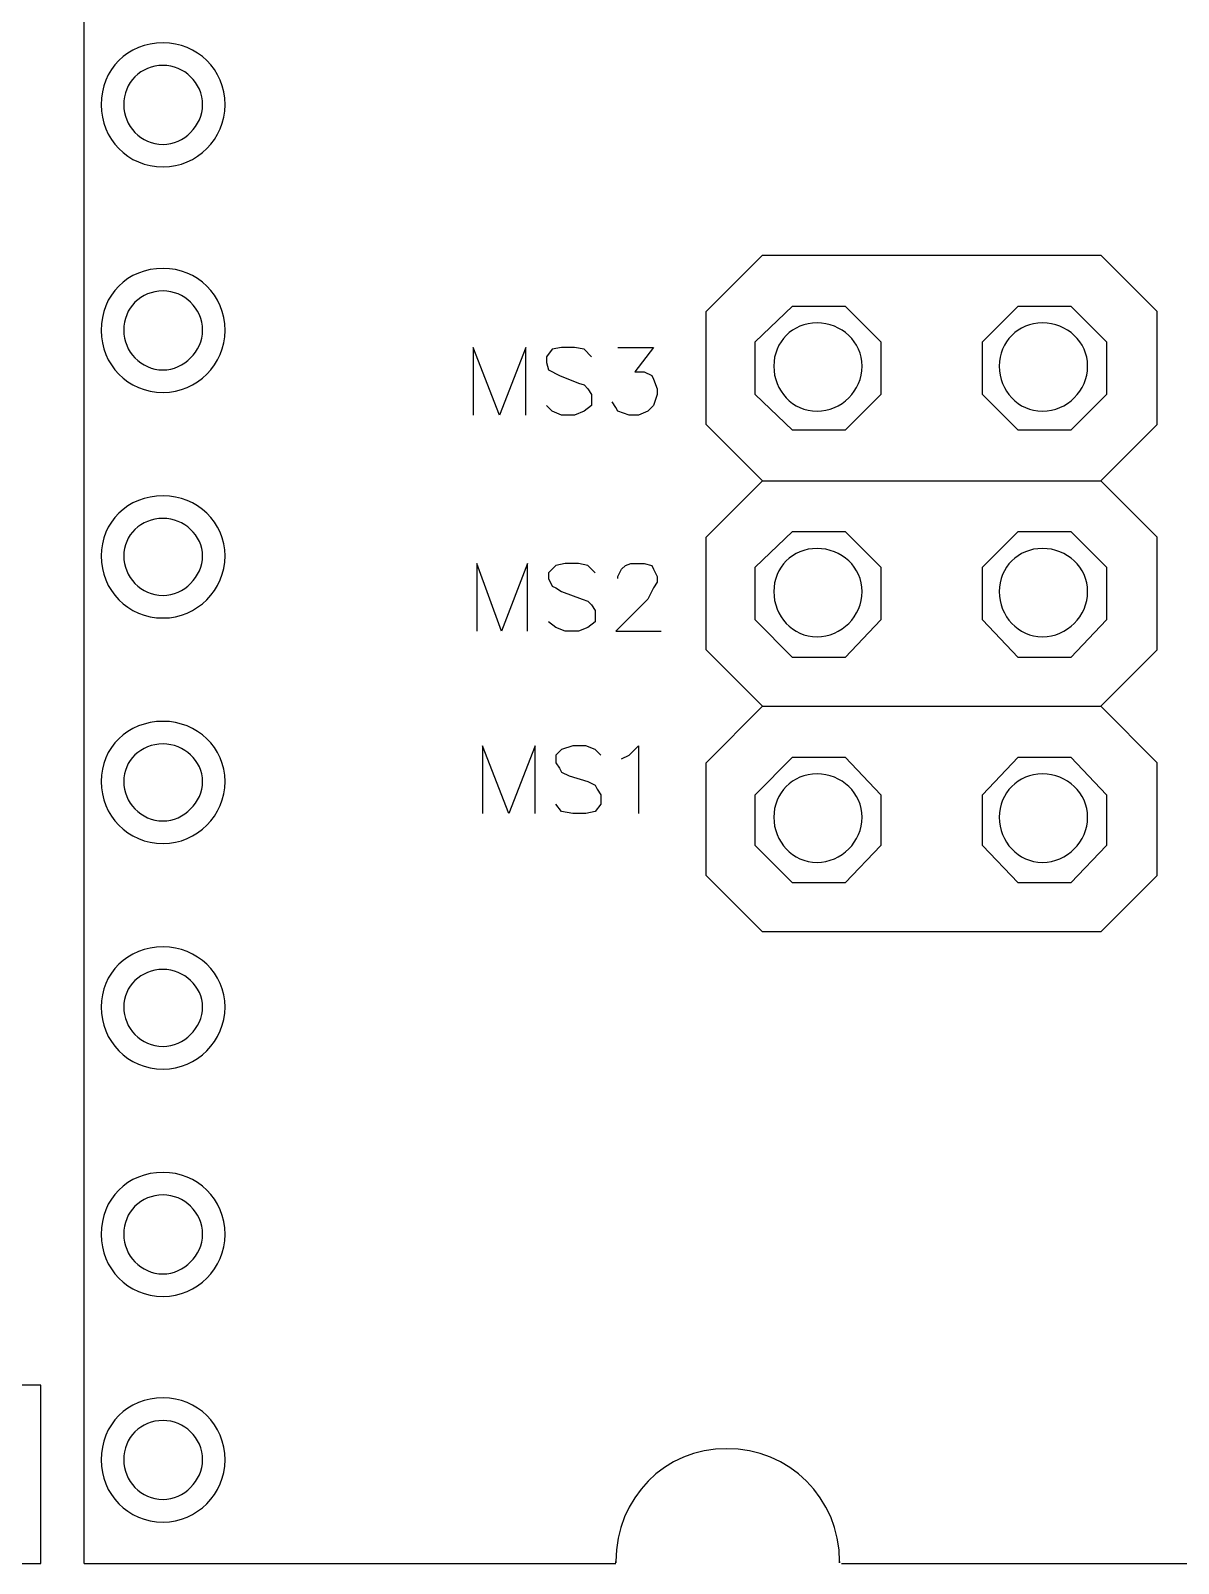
# Model space of a CAD drawing. Header units: inches. Extents: x 216.19 to 218.37, y 297.11 to 298.53.
# Drawn here: x 217.8986 to 218.1528, y 297.9389 to 298.2782 of the extents above; entities that cross this region are included whole.
import ezdxf

# ---------------------------------------------------------------- set-up
doc = ezdxf.new("R2010")
doc.units = ezdxf.units.IN
doc.layers.get('0').update_dxf_attribs({"linetype": 'CONTINUOUS'})
doc.layers.add('x3v1_1_wiring_diagram', color=7, linetype='CONTINUOUS')

# ---------------------------------------------------------------- blocks, each defined once
blk = doc.blocks.new('Azteeg')
at = {"layer": 'x3v1_1_wiring_diagram', "color": 7}
for points in [[(1.71745, 0.83044), (1.71745, 1.22568)], [(1.74866, 1.15329), (1.74866, 1.15329), (1.74866, 1.15329)], [(1.74866, 1.15329), (1.74866, 1.15329), (1.74866, 1.15329)], [(1.86765, 1.07008), (1.85517, 1.08256), (1.85517, 1.10753), (1.86765, 1.12001), (1.94254, 1.12001)], [(1.95502, 1.10753), (1.94254, 1.12001)], [(1.88595, 1.10877), (1.89386, 1.10087), (1.89386, 1.08922), (1.88595, 1.08131), (1.8743, 1.08131), (1.86598, 1.08922), (1.86598, 1.10087), (1.8743, 1.10877), (1.88595, 1.10877), (1.88595, 1.10877)], [(1.88595, 1.10877), (1.89386, 1.10087), (1.89386, 1.08922), (1.88595, 1.08131), (1.8743, 1.08131), (1.86598, 1.08922), (1.86598, 1.10087), (1.8743, 1.10877), (1.88595, 1.10877), (1.88595, 1.10877)], [(1.93588, 1.10877), (1.94378, 1.10087), (1.94378, 1.08922), (1.93588, 1.08131), (1.92423, 1.08131), (1.91632, 1.08922), (1.91632, 1.10087), (1.92423, 1.10877), (1.93588, 1.10877), (1.93588, 1.10877)], [(1.93588, 1.10877), (1.94378, 1.10087), (1.94378, 1.08922), (1.93588, 1.08131), (1.92423, 1.08131), (1.91632, 1.08922), (1.91632, 1.10087), (1.92423, 1.10877), (1.93588, 1.10877), (1.93588, 1.10877)], [(1.95502, 1.08256), (1.95502, 1.10753)], [(1.74866, 1.10336), (1.74866, 1.10336), (1.74866, 1.10336)], [(1.74866, 1.10336), (1.74866, 1.10336), (1.74866, 1.10336)], [(1.81522, 1.08464), (1.81522, 1.09962), (1.8094, 1.08464), (1.80358, 1.09962), (1.80358, 1.08464)], [(1.82979, 1.09754), (1.82812, 1.09921), (1.82604, 1.09962), (1.82313, 1.09962), (1.82105, 1.09921), (1.8198, 1.09754), (1.8198, 1.09629), (1.82022, 1.09463), (1.82271, 1.09338), (1.82687, 1.09172), (1.82812, 1.0913), (1.82895, 1.09047), (1.82979, 1.08922), (1.82979, 1.08672), (1.82812, 1.08548), (1.82604, 1.08464), (1.82313, 1.08464), (1.82105, 1.08548), (1.8198, 1.08672)], [(1.83561, 1.09962), (1.84352, 1.09962), (1.83936, 1.09421), (1.84144, 1.09421), (1.8431, 1.09338), (1.84352, 1.09255), (1.84435, 1.09047), (1.84435, 1.08922), (1.84352, 1.08672), (1.84227, 1.08548), (1.84019, 1.08464), (1.83811, 1.08464), (1.83561, 1.08548), (1.8352, 1.08631), (1.83436, 1.08756)], [(1.94254, 1.07008), (1.95502, 1.08256)], [(1.94254, 0.97023), (1.86765, 0.97023), (1.85517, 0.98271), (1.85517, 1.00767), (1.86765, 1.02016), (1.85517, 1.03264), (1.85517, 1.0576), (1.86765, 1.07008)], [(1.86765, 1.07008), (1.94254, 1.07008)], [(1.95502, 1.0576), (1.94254, 1.07008)], [(1.88595, 1.05885), (1.89386, 1.05094), (1.89386, 1.03929), (1.88595, 1.03097), (1.8743, 1.03097), (1.86598, 1.03929), (1.86598, 1.05094), (1.8743, 1.05885), (1.88595, 1.05885), (1.88595, 1.05885)], [(1.88595, 1.05885), (1.89386, 1.05094), (1.89386, 1.03929), (1.88595, 1.03097), (1.8743, 1.03097), (1.86598, 1.03929), (1.86598, 1.05094), (1.8743, 1.05885), (1.88595, 1.05885), (1.88595, 1.05885)], [(1.93588, 1.05885), (1.94378, 1.05094), (1.94378, 1.03929), (1.93588, 1.03097), (1.92423, 1.03097), (1.91632, 1.03929), (1.91632, 1.05094), (1.92423, 1.05885), (1.93588, 1.05885), (1.93588, 1.05885)], [(1.93588, 1.05885), (1.94378, 1.05094), (1.94378, 1.03929), (1.93588, 1.03097), (1.92423, 1.03097), (1.91632, 1.03929), (1.91632, 1.05094), (1.92423, 1.05885), (1.93588, 1.05885), (1.93588, 1.05885)], [(1.95502, 1.03264), (1.95502, 1.0576)], [(1.74866, 1.05344), (1.74866, 1.05344), (1.74866, 1.05344)], [(1.74866, 1.05344), (1.74866, 1.05344), (1.74866, 1.05344)], [(1.81564, 1.0368), (1.81564, 1.05178), (1.80982, 1.0368), (1.80441, 1.05178), (1.80441, 1.0368)], [(1.83062, 1.04969), (1.82895, 1.05136), (1.82687, 1.05178), (1.82396, 1.05178), (1.82188, 1.05136), (1.82022, 1.04969), (1.82022, 1.04845), (1.82105, 1.04678), (1.82188, 1.04637), (1.82313, 1.04554), (1.82771, 1.04387), (1.82895, 1.04345), (1.82979, 1.04262), (1.83062, 1.04137), (1.83062, 1.03888), (1.82895, 1.03763), (1.82687, 1.0368), (1.82396, 1.0368), (1.82188, 1.03763), (1.82022, 1.03888)], [(1.83561, 1.04845), (1.83561, 1.04886), (1.83644, 1.05053), (1.83728, 1.05136), (1.83852, 1.05178), (1.84144, 1.05178), (1.8431, 1.05136), (1.84352, 1.05053), (1.84435, 1.04886), (1.84435, 1.04761), (1.84352, 1.04637), (1.84227, 1.04387), (1.8352, 1.0368), (1.84518, 1.0368)], [(1.95502, 1.00767), (1.94254, 1.02016), (1.95502, 1.03264)], [(1.86765, 1.02016), (1.94254, 1.02016)], [(1.81731, 0.99644), (1.81731, 1.01142), (1.81148, 0.99644), (1.80566, 1.01142), (1.80566, 0.99644)], [(1.83187, 1.00934), (1.83062, 1.01059), (1.82854, 1.01142), (1.82563, 1.01142), (1.82313, 1.01059), (1.82188, 1.00934), (1.82188, 1.00767), (1.82271, 1.00643), (1.82313, 1.00559), (1.8248, 1.00476), (1.82895, 1.00351), (1.83062, 1.00268), (1.83104, 1.00185), (1.83187, 1.0006), (1.83187, 0.99852), (1.83062, 0.99686), (1.82854, 0.99644), (1.82563, 0.99644), (1.82313, 0.99686), (1.82188, 0.99852)], [(1.83644, 1.00851), (1.83811, 1.00934), (1.84019, 1.01142), (1.84019, 0.99644)], [(1.88595, 1.00892), (1.89386, 1.0006), (1.89386, 0.98937), (1.88595, 0.98105), (1.8743, 0.98105), (1.86598, 0.98937), (1.86598, 1.0006), (1.8743, 1.00892), (1.88595, 1.00892), (1.88595, 1.00892)], [(1.88595, 1.00892), (1.89386, 1.0006), (1.89386, 0.98937), (1.88595, 0.98105), (1.8743, 0.98105), (1.86598, 0.98937), (1.86598, 1.0006), (1.8743, 1.00892), (1.88595, 1.00892), (1.88595, 1.00892)], [(1.93588, 1.00892), (1.94378, 1.0006), (1.94378, 0.98937), (1.93588, 0.98105), (1.92423, 0.98105), (1.91632, 0.98937), (1.91632, 1.0006), (1.92423, 1.00892), (1.93588, 1.00892), (1.93588, 1.00892)], [(1.93588, 1.00892), (1.94378, 1.0006), (1.94378, 0.98937), (1.93588, 0.98105), (1.92423, 0.98105), (1.91632, 0.98937), (1.91632, 1.0006), (1.92423, 1.00892), (1.93588, 1.00892), (1.93588, 1.00892)], [(1.95502, 0.98271), (1.95502, 1.00767)], [(1.74866, 1.00351), (1.74866, 1.00351), (1.74866, 1.00351)], [(1.74866, 1.00351), (1.74866, 1.00351), (1.74866, 1.00351)], [(1.94254, 0.97023), (1.95502, 0.98271)], [(1.74866, 0.95359), (1.74866, 0.95359), (1.74866, 0.95359)], [(1.74866, 0.95359), (1.74866, 0.95359), (1.74866, 0.95359)], [(1.74866, 0.90325), (1.74866, 0.90325), (1.74866, 0.90325)], [(1.74866, 0.90325), (1.74866, 0.90325), (1.74866, 0.90325)], [(1.69597, 0.83044), (1.70785, 0.83044), (1.70785, 0.8699), (1.69597, 0.8699), (1.69597, 0.83044), (1.69597, 0.83044)], [(1.74866, 0.85332), (1.74866, 0.85332), (1.74866, 0.85332)], [(1.74866, 0.85332), (1.74866, 0.85332), (1.74866, 0.85332)], [(1.71745, 0.83044), (1.8352, 0.83044)], [(1.88512, 0.83044), (2.00245, 0.83044)]]:
    blk.add_lwpolyline(points, dxfattribs=at)
at = {"layer": 'x3v1_1_wiring_diagram', "color": 1}
for points in [[(1.74367, 1.15329), (1.74367, 1.15329)], [(1.74367, 1.15329), (1.74367, 1.15329)], [(1.74367, 1.10336), (1.74367, 1.10336)], [(1.74367, 1.10336), (1.74367, 1.10336)], [(1.8897, 1.09546), (1.8897, 1.09546)], [(1.8897, 1.09546), (1.8897, 1.09546)], [(1.93963, 1.09546), (1.93963, 1.09546)], [(1.93963, 1.09546), (1.93963, 1.09546)], [(1.74367, 1.05344), (1.74367, 1.05344)], [(1.74367, 1.05344), (1.74367, 1.05344)], [(1.8897, 1.04554), (1.8897, 1.04554)], [(1.8897, 1.04554), (1.8897, 1.04554)], [(1.93963, 1.04554), (1.93963, 1.04554)], [(1.93963, 1.04554), (1.93963, 1.04554)], [(1.74367, 1.00351), (1.74367, 1.00351)], [(1.74367, 1.00351), (1.74367, 1.00351)], [(1.8897, 0.99561), (1.8897, 0.99561)], [(1.8897, 0.99561), (1.8897, 0.99561)], [(1.93963, 0.99561), (1.93963, 0.99561)], [(1.93963, 0.99561), (1.93963, 0.99561)], [(1.74367, 0.95359), (1.74367, 0.95359)], [(1.74367, 0.95359), (1.74367, 0.95359)], [(1.74367, 0.90325), (1.74367, 0.90325)], [(1.74367, 0.90325), (1.74367, 0.90325)], [(1.74367, 0.85332), (1.74367, 0.85332)], [(1.74367, 0.85332), (1.74367, 0.85332)]]:
    blk.add_lwpolyline(points, dxfattribs=at)
at = {"layer": 'x3v1_1_wiring_diagram', "color": 7}
for points in [[(1.73493, 1.16702), (1.72702, 1.16702), (1.7212, 1.1612), (1.7212, 1.15329)], [(1.73493, 1.16702), (1.72702, 1.16702), (1.7212, 1.1612), (1.7212, 1.15329)], [(1.73493, 1.16702), (1.72702, 1.16702), (1.7212, 1.1612), (1.7212, 1.15329)], [(1.73493, 1.16702), (1.72702, 1.16702), (1.7212, 1.1612), (1.7212, 1.15329)], [(1.74866, 1.15329), (1.74866, 1.1612), (1.74242, 1.16702), (1.73493, 1.16702)], [(1.74866, 1.15329), (1.74866, 1.1612), (1.74242, 1.16702), (1.73493, 1.16702)], [(1.74866, 1.15329), (1.74866, 1.1612), (1.74242, 1.16702), (1.73493, 1.16702)], [(1.74866, 1.15329), (1.74866, 1.1612), (1.74242, 1.16702), (1.73493, 1.16702)], [(1.7212, 1.15329), (1.7212, 1.1458), (1.72702, 1.13956), (1.73493, 1.13956)], [(1.7212, 1.15329), (1.7212, 1.1458), (1.72702, 1.13956), (1.73493, 1.13956)], [(1.7212, 1.15329), (1.7212, 1.1458), (1.72702, 1.13956), (1.73493, 1.13956)], [(1.7212, 1.15329), (1.7212, 1.1458), (1.72702, 1.13956), (1.73493, 1.13956)], [(1.73493, 1.13956), (1.74242, 1.13956), (1.74866, 1.1458), (1.74866, 1.15329)], [(1.73493, 1.13956), (1.74242, 1.13956), (1.74866, 1.1458), (1.74866, 1.15329)], [(1.73493, 1.13956), (1.74242, 1.13956), (1.74866, 1.1458), (1.74866, 1.15329)], [(1.73493, 1.13956), (1.74242, 1.13956), (1.74866, 1.1458), (1.74866, 1.15329)], [(1.73493, 1.11709), (1.72702, 1.11709), (1.7212, 1.11127), (1.7212, 1.10336)], [(1.73493, 1.11709), (1.72702, 1.11709), (1.7212, 1.11127), (1.7212, 1.10336)], [(1.73493, 1.11709), (1.72702, 1.11709), (1.7212, 1.11127), (1.7212, 1.10336)], [(1.73493, 1.11709), (1.72702, 1.11709), (1.7212, 1.11127), (1.7212, 1.10336)], [(1.74866, 1.10336), (1.74866, 1.11127), (1.74242, 1.11709), (1.73493, 1.11709)], [(1.74866, 1.10336), (1.74866, 1.11127), (1.74242, 1.11709), (1.73493, 1.11709)], [(1.74866, 1.10336), (1.74866, 1.11127), (1.74242, 1.11709), (1.73493, 1.11709)], [(1.74866, 1.10336), (1.74866, 1.11127), (1.74242, 1.11709), (1.73493, 1.11709)], [(1.7212, 1.10336), (1.7212, 1.09588), (1.72702, 1.08963), (1.73493, 1.08963)], [(1.7212, 1.10336), (1.7212, 1.09588), (1.72702, 1.08963), (1.73493, 1.08963)], [(1.7212, 1.10336), (1.7212, 1.09588), (1.72702, 1.08963), (1.73493, 1.08963)], [(1.7212, 1.10336), (1.7212, 1.09588), (1.72702, 1.08963), (1.73493, 1.08963)], [(1.73493, 1.08963), (1.74242, 1.08963), (1.74866, 1.09588), (1.74866, 1.10336)], [(1.73493, 1.08963), (1.74242, 1.08963), (1.74866, 1.09588), (1.74866, 1.10336)], [(1.73493, 1.08963), (1.74242, 1.08963), (1.74866, 1.09588), (1.74866, 1.10336)], [(1.73493, 1.08963), (1.74242, 1.08963), (1.74866, 1.09588), (1.74866, 1.10336)], [(1.73493, 1.06675), (1.72702, 1.06675), (1.7212, 1.06093), (1.7212, 1.05344)], [(1.73493, 1.06675), (1.72702, 1.06675), (1.7212, 1.06093), (1.7212, 1.05344)], [(1.73493, 1.06675), (1.72702, 1.06675), (1.7212, 1.06093), (1.7212, 1.05344)], [(1.73493, 1.06675), (1.72702, 1.06675), (1.7212, 1.06093), (1.7212, 1.05344)], [(1.74866, 1.05344), (1.74866, 1.06093), (1.74242, 1.06675), (1.73493, 1.06675)], [(1.74866, 1.05344), (1.74866, 1.06093), (1.74242, 1.06675), (1.73493, 1.06675)], [(1.74866, 1.05344), (1.74866, 1.06093), (1.74242, 1.06675), (1.73493, 1.06675)], [(1.74866, 1.05344), (1.74866, 1.06093), (1.74242, 1.06675), (1.73493, 1.06675)], [(1.7212, 1.05344), (1.7212, 1.04595), (1.72702, 1.03971), (1.73493, 1.03971)], [(1.7212, 1.05344), (1.7212, 1.04595), (1.72702, 1.03971), (1.73493, 1.03971)], [(1.7212, 1.05344), (1.7212, 1.04595), (1.72702, 1.03971), (1.73493, 1.03971)], [(1.7212, 1.05344), (1.7212, 1.04595), (1.72702, 1.03971), (1.73493, 1.03971)], [(1.73493, 1.03971), (1.74242, 1.03971), (1.74866, 1.04595), (1.74866, 1.05344)], [(1.73493, 1.03971), (1.74242, 1.03971), (1.74866, 1.04595), (1.74866, 1.05344)], [(1.73493, 1.03971), (1.74242, 1.03971), (1.74866, 1.04595), (1.74866, 1.05344)], [(1.73493, 1.03971), (1.74242, 1.03971), (1.74866, 1.04595), (1.74866, 1.05344)], [(1.73493, 1.01683), (1.72702, 1.01683), (1.7212, 1.011), (1.7212, 1.00351)], [(1.73493, 1.01683), (1.72702, 1.01683), (1.7212, 1.011), (1.7212, 1.00351)], [(1.73493, 1.01683), (1.72702, 1.01683), (1.7212, 1.011), (1.7212, 1.00351)], [(1.73493, 1.01683), (1.72702, 1.01683), (1.7212, 1.011), (1.7212, 1.00351)], [(1.74866, 1.00351), (1.74866, 1.011), (1.74242, 1.01683), (1.73493, 1.01683)], [(1.74866, 1.00351), (1.74866, 1.011), (1.74242, 1.01683), (1.73493, 1.01683)], [(1.74866, 1.00351), (1.74866, 1.011), (1.74242, 1.01683), (1.73493, 1.01683)], [(1.74866, 1.00351), (1.74866, 1.011), (1.74242, 1.01683), (1.73493, 1.01683)], [(1.7212, 1.00351), (1.7212, 0.99602), (1.72702, 0.98978), (1.73493, 0.98978)], [(1.7212, 1.00351), (1.7212, 0.99602), (1.72702, 0.98978), (1.73493, 0.98978)], [(1.7212, 1.00351), (1.7212, 0.99602), (1.72702, 0.98978), (1.73493, 0.98978)], [(1.7212, 1.00351), (1.7212, 0.99602), (1.72702, 0.98978), (1.73493, 0.98978)], [(1.73493, 0.98978), (1.74242, 0.98978), (1.74866, 0.99602), (1.74866, 1.00351)], [(1.73493, 0.98978), (1.74242, 0.98978), (1.74866, 0.99602), (1.74866, 1.00351)], [(1.73493, 0.98978), (1.74242, 0.98978), (1.74866, 0.99602), (1.74866, 1.00351)], [(1.73493, 0.98978), (1.74242, 0.98978), (1.74866, 0.99602), (1.74866, 1.00351)], [(1.73493, 0.9669), (1.72702, 0.9669), (1.7212, 0.96108), (1.7212, 0.95359)], [(1.73493, 0.9669), (1.72702, 0.9669), (1.7212, 0.96108), (1.7212, 0.95359)], [(1.73493, 0.9669), (1.72702, 0.9669), (1.7212, 0.96108), (1.7212, 0.95359)], [(1.73493, 0.9669), (1.72702, 0.9669), (1.7212, 0.96108), (1.7212, 0.95359)], [(1.74866, 0.95359), (1.74866, 0.96108), (1.74242, 0.9669), (1.73493, 0.9669)], [(1.74866, 0.95359), (1.74866, 0.96108), (1.74242, 0.9669), (1.73493, 0.9669)], [(1.74866, 0.95359), (1.74866, 0.96108), (1.74242, 0.9669), (1.73493, 0.9669)], [(1.74866, 0.95359), (1.74866, 0.96108), (1.74242, 0.9669), (1.73493, 0.9669)], [(1.7212, 0.95359), (1.7212, 0.9461), (1.72702, 0.93986), (1.73493, 0.93986)], [(1.7212, 0.95359), (1.7212, 0.9461), (1.72702, 0.93986), (1.73493, 0.93986)], [(1.7212, 0.95359), (1.7212, 0.9461), (1.72702, 0.93986), (1.73493, 0.93986)], [(1.7212, 0.95359), (1.7212, 0.9461), (1.72702, 0.93986), (1.73493, 0.93986)], [(1.73493, 0.93986), (1.74242, 0.93986), (1.74866, 0.9461), (1.74866, 0.95359)], [(1.73493, 0.93986), (1.74242, 0.93986), (1.74866, 0.9461), (1.74866, 0.95359)], [(1.73493, 0.93986), (1.74242, 0.93986), (1.74866, 0.9461), (1.74866, 0.95359)], [(1.73493, 0.93986), (1.74242, 0.93986), (1.74866, 0.9461), (1.74866, 0.95359)], [(1.73493, 0.91698), (1.72702, 0.91698), (1.7212, 0.91115), (1.7212, 0.90325)], [(1.73493, 0.91698), (1.72702, 0.91698), (1.7212, 0.91115), (1.7212, 0.90325)], [(1.73493, 0.91698), (1.72702, 0.91698), (1.7212, 0.91115), (1.7212, 0.90325)], [(1.73493, 0.91698), (1.72702, 0.91698), (1.7212, 0.91115), (1.7212, 0.90325)], [(1.74866, 0.90325), (1.74866, 0.91115), (1.74242, 0.91698), (1.73493, 0.91698)], [(1.74866, 0.90325), (1.74866, 0.91115), (1.74242, 0.91698), (1.73493, 0.91698)], [(1.74866, 0.90325), (1.74866, 0.91115), (1.74242, 0.91698), (1.73493, 0.91698)], [(1.74866, 0.90325), (1.74866, 0.91115), (1.74242, 0.91698), (1.73493, 0.91698)], [(1.7212, 0.90325), (1.7212, 0.89576), (1.72702, 0.88952), (1.73493, 0.88952)], [(1.7212, 0.90325), (1.7212, 0.89576), (1.72702, 0.88952), (1.73493, 0.88952)], [(1.7212, 0.90325), (1.7212, 0.89576), (1.72702, 0.88952), (1.73493, 0.88952)], [(1.7212, 0.90325), (1.7212, 0.89576), (1.72702, 0.88952), (1.73493, 0.88952)], [(1.73493, 0.88952), (1.74242, 0.88952), (1.74866, 0.89576), (1.74866, 0.90325)], [(1.73493, 0.88952), (1.74242, 0.88952), (1.74866, 0.89576), (1.74866, 0.90325)], [(1.73493, 0.88952), (1.74242, 0.88952), (1.74866, 0.89576), (1.74866, 0.90325)], [(1.73493, 0.88952), (1.74242, 0.88952), (1.74866, 0.89576), (1.74866, 0.90325)], [(1.73493, 0.86705), (1.72702, 0.86705), (1.7212, 0.86122), (1.7212, 0.85332)], [(1.73493, 0.86705), (1.72702, 0.86705), (1.7212, 0.86122), (1.7212, 0.85332)], [(1.73493, 0.86705), (1.72702, 0.86705), (1.7212, 0.86122), (1.7212, 0.85332)], [(1.73493, 0.86705), (1.72702, 0.86705), (1.7212, 0.86122), (1.7212, 0.85332)], [(1.74866, 0.85332), (1.74866, 0.86122), (1.74242, 0.86705), (1.73493, 0.86705)], [(1.74866, 0.85332), (1.74866, 0.86122), (1.74242, 0.86705), (1.73493, 0.86705)], [(1.74866, 0.85332), (1.74866, 0.86122), (1.74242, 0.86705), (1.73493, 0.86705)], [(1.74866, 0.85332), (1.74866, 0.86122), (1.74242, 0.86705), (1.73493, 0.86705)], [(1.85974, 0.85582), (1.84601, 0.85582), (1.8352, 0.845), (1.8352, 0.83085)], [(1.88471, 0.83085), (1.88471, 0.845), (1.87347, 0.85582), (1.85974, 0.85582)], [(1.7212, 0.85332), (1.7212, 0.84583), (1.72702, 0.83959), (1.73493, 0.83959)], [(1.7212, 0.85332), (1.7212, 0.84583), (1.72702, 0.83959), (1.73493, 0.83959)], [(1.7212, 0.85332), (1.7212, 0.84583), (1.72702, 0.83959), (1.73493, 0.83959)], [(1.7212, 0.85332), (1.7212, 0.84583), (1.72702, 0.83959), (1.73493, 0.83959)], [(1.73493, 0.83959), (1.74242, 0.83959), (1.74866, 0.84583), (1.74866, 0.85332)], [(1.73493, 0.83959), (1.74242, 0.83959), (1.74866, 0.84583), (1.74866, 0.85332)], [(1.73493, 0.83959), (1.74242, 0.83959), (1.74866, 0.84583), (1.74866, 0.85332)], [(1.73493, 0.83959), (1.74242, 0.83959), (1.74866, 0.84583), (1.74866, 0.85332)], [(1.8352, 0.83085), (1.8352, 0.83044), (1.8352, 0.83044), (1.8352, 0.83085)], [(1.88471, 0.83085), (1.88471, 0.83044), (1.88471, 0.83044), (1.88471, 0.83085)]]:
    blk.add_open_spline(points, degree=3, dxfattribs=at)
at = {"layer": 'x3v1_1_wiring_diagram', "color": 1}
for points in [[(1.73493, 1.16203), (1.72994, 1.16203), (1.72619, 1.15828), (1.72619, 1.15329)], [(1.73493, 1.16203), (1.72994, 1.16203), (1.72619, 1.15828), (1.72619, 1.15329)], [(1.74367, 1.15329), (1.74367, 1.15828), (1.7395, 1.16203), (1.73493, 1.16203)], [(1.74367, 1.15329), (1.74367, 1.15828), (1.7395, 1.16203), (1.73493, 1.16203)], [(1.72619, 1.15329), (1.72619, 1.14871), (1.72994, 1.14455), (1.73493, 1.14455)], [(1.72619, 1.15329), (1.72619, 1.14871), (1.72994, 1.14455), (1.73493, 1.14455)], [(1.73493, 1.14455), (1.7395, 1.14455), (1.74367, 1.14871), (1.74367, 1.15329)], [(1.73493, 1.14455), (1.7395, 1.14455), (1.74367, 1.14871), (1.74367, 1.15329)], [(1.73493, 1.1121), (1.72994, 1.1121), (1.72619, 1.10836), (1.72619, 1.10336)], [(1.73493, 1.1121), (1.72994, 1.1121), (1.72619, 1.10836), (1.72619, 1.10336)], [(1.74367, 1.10336), (1.74367, 1.10836), (1.7395, 1.1121), (1.73493, 1.1121)], [(1.74367, 1.10336), (1.74367, 1.10836), (1.7395, 1.1121), (1.73493, 1.1121)], [(1.72619, 1.10336), (1.72619, 1.09879), (1.72994, 1.09463), (1.73493, 1.09463)], [(1.72619, 1.10336), (1.72619, 1.09879), (1.72994, 1.09463), (1.73493, 1.09463)], [(1.73493, 1.09463), (1.7395, 1.09463), (1.74367, 1.09879), (1.74367, 1.10336)], [(1.73493, 1.09463), (1.7395, 1.09463), (1.74367, 1.09879), (1.74367, 1.10336)], [(1.87971, 1.10503), (1.8743, 1.10503), (1.87014, 1.10087), (1.87014, 1.09546)], [(1.87971, 1.10503), (1.8743, 1.10503), (1.87014, 1.10087), (1.87014, 1.09546)], [(1.8897, 1.09546), (1.8897, 1.10087), (1.88512, 1.10503), (1.87971, 1.10503)], [(1.8897, 1.09546), (1.8897, 1.10087), (1.88512, 1.10503), (1.87971, 1.10503)], [(1.92964, 1.10503), (1.92423, 1.10503), (1.92007, 1.10087), (1.92007, 1.09546)], [(1.92964, 1.10503), (1.92423, 1.10503), (1.92007, 1.10087), (1.92007, 1.09546)], [(1.93963, 1.09546), (1.93963, 1.10087), (1.93505, 1.10503), (1.92964, 1.10503)], [(1.93963, 1.09546), (1.93963, 1.10087), (1.93505, 1.10503), (1.92964, 1.10503)], [(1.87014, 1.09546), (1.87014, 1.09005), (1.8743, 1.08548), (1.87971, 1.08548)], [(1.87014, 1.09546), (1.87014, 1.09005), (1.8743, 1.08548), (1.87971, 1.08548)], [(1.87971, 1.08548), (1.88512, 1.08548), (1.8897, 1.09005), (1.8897, 1.09546)], [(1.87971, 1.08548), (1.88512, 1.08548), (1.8897, 1.09005), (1.8897, 1.09546)], [(1.92007, 1.09546), (1.92007, 1.09005), (1.92423, 1.08548), (1.92964, 1.08548)], [(1.92007, 1.09546), (1.92007, 1.09005), (1.92423, 1.08548), (1.92964, 1.08548)], [(1.92964, 1.08548), (1.93505, 1.08548), (1.93963, 1.09005), (1.93963, 1.09546)], [(1.92964, 1.08548), (1.93505, 1.08548), (1.93963, 1.09005), (1.93963, 1.09546)], [(1.73493, 1.06176), (1.72994, 1.06176), (1.72619, 1.05802), (1.72619, 1.05344)], [(1.73493, 1.06176), (1.72994, 1.06176), (1.72619, 1.05802), (1.72619, 1.05344)], [(1.74367, 1.05344), (1.74367, 1.05802), (1.7395, 1.06176), (1.73493, 1.06176)], [(1.74367, 1.05344), (1.74367, 1.05802), (1.7395, 1.06176), (1.73493, 1.06176)], [(1.72619, 1.05344), (1.72619, 1.04886), (1.72994, 1.0447), (1.73493, 1.0447)], [(1.72619, 1.05344), (1.72619, 1.04886), (1.72994, 1.0447), (1.73493, 1.0447)], [(1.73493, 1.0447), (1.7395, 1.0447), (1.74367, 1.04886), (1.74367, 1.05344)], [(1.73493, 1.0447), (1.7395, 1.0447), (1.74367, 1.04886), (1.74367, 1.05344)], [(1.87971, 1.0551), (1.8743, 1.0551), (1.87014, 1.05094), (1.87014, 1.04554)], [(1.87971, 1.0551), (1.8743, 1.0551), (1.87014, 1.05094), (1.87014, 1.04554)], [(1.8897, 1.04554), (1.8897, 1.05094), (1.88512, 1.0551), (1.87971, 1.0551)], [(1.8897, 1.04554), (1.8897, 1.05094), (1.88512, 1.0551), (1.87971, 1.0551)], [(1.92964, 1.0551), (1.92423, 1.0551), (1.92007, 1.05094), (1.92007, 1.04554)], [(1.92964, 1.0551), (1.92423, 1.0551), (1.92007, 1.05094), (1.92007, 1.04554)], [(1.93963, 1.04554), (1.93963, 1.05094), (1.93505, 1.0551), (1.92964, 1.0551)], [(1.93963, 1.04554), (1.93963, 1.05094), (1.93505, 1.0551), (1.92964, 1.0551)], [(1.87014, 1.04554), (1.87014, 1.04013), (1.8743, 1.03555), (1.87971, 1.03555)], [(1.87014, 1.04554), (1.87014, 1.04013), (1.8743, 1.03555), (1.87971, 1.03555)], [(1.87971, 1.03555), (1.88512, 1.03555), (1.8897, 1.04013), (1.8897, 1.04554)], [(1.87971, 1.03555), (1.88512, 1.03555), (1.8897, 1.04013), (1.8897, 1.04554)], [(1.92007, 1.04554), (1.92007, 1.04013), (1.92423, 1.03555), (1.92964, 1.03555)], [(1.92007, 1.04554), (1.92007, 1.04013), (1.92423, 1.03555), (1.92964, 1.03555)], [(1.92964, 1.03555), (1.93505, 1.03555), (1.93963, 1.04013), (1.93963, 1.04554)], [(1.92964, 1.03555), (1.93505, 1.03555), (1.93963, 1.04013), (1.93963, 1.04554)], [(1.73493, 1.01183), (1.72994, 1.01183), (1.72619, 1.00809), (1.72619, 1.00351)], [(1.73493, 1.01183), (1.72994, 1.01183), (1.72619, 1.00809), (1.72619, 1.00351)], [(1.74367, 1.00351), (1.74367, 1.00809), (1.7395, 1.01183), (1.73493, 1.01183)], [(1.74367, 1.00351), (1.74367, 1.00809), (1.7395, 1.01183), (1.73493, 1.01183)], [(1.87971, 1.00518), (1.8743, 1.00518), (1.87014, 1.00102), (1.87014, 0.99561)], [(1.87971, 1.00518), (1.8743, 1.00518), (1.87014, 1.00102), (1.87014, 0.99561)], [(1.8897, 0.99561), (1.8897, 1.00102), (1.88512, 1.00518), (1.87971, 1.00518)], [(1.8897, 0.99561), (1.8897, 1.00102), (1.88512, 1.00518), (1.87971, 1.00518)], [(1.92964, 1.00518), (1.92423, 1.00518), (1.92007, 1.00102), (1.92007, 0.99561)], [(1.92964, 1.00518), (1.92423, 1.00518), (1.92007, 1.00102), (1.92007, 0.99561)], [(1.93963, 0.99561), (1.93963, 1.00102), (1.93505, 1.00518), (1.92964, 1.00518)], [(1.93963, 0.99561), (1.93963, 1.00102), (1.93505, 1.00518), (1.92964, 1.00518)], [(1.72619, 1.00351), (1.72619, 0.99894), (1.72994, 0.99478), (1.73493, 0.99478)], [(1.72619, 1.00351), (1.72619, 0.99894), (1.72994, 0.99478), (1.73493, 0.99478)], [(1.73493, 0.99478), (1.7395, 0.99478), (1.74367, 0.99894), (1.74367, 1.00351)], [(1.73493, 0.99478), (1.7395, 0.99478), (1.74367, 0.99894), (1.74367, 1.00351)], [(1.87014, 0.99561), (1.87014, 0.9902), (1.8743, 0.98562), (1.87971, 0.98562)], [(1.87014, 0.99561), (1.87014, 0.9902), (1.8743, 0.98562), (1.87971, 0.98562)], [(1.87971, 0.98562), (1.88512, 0.98562), (1.8897, 0.9902), (1.8897, 0.99561)], [(1.87971, 0.98562), (1.88512, 0.98562), (1.8897, 0.9902), (1.8897, 0.99561)], [(1.92007, 0.99561), (1.92007, 0.9902), (1.92423, 0.98562), (1.92964, 0.98562)], [(1.92007, 0.99561), (1.92007, 0.9902), (1.92423, 0.98562), (1.92964, 0.98562)], [(1.92964, 0.98562), (1.93505, 0.98562), (1.93963, 0.9902), (1.93963, 0.99561)], [(1.92964, 0.98562), (1.93505, 0.98562), (1.93963, 0.9902), (1.93963, 0.99561)], [(1.73493, 0.96191), (1.72994, 0.96191), (1.72619, 0.95816), (1.72619, 0.95359)], [(1.73493, 0.96191), (1.72994, 0.96191), (1.72619, 0.95816), (1.72619, 0.95359)], [(1.74367, 0.95359), (1.74367, 0.95816), (1.7395, 0.96191), (1.73493, 0.96191)], [(1.74367, 0.95359), (1.74367, 0.95816), (1.7395, 0.96191), (1.73493, 0.96191)], [(1.72619, 0.95359), (1.72619, 0.94901), (1.72994, 0.94485), (1.73493, 0.94485)], [(1.72619, 0.95359), (1.72619, 0.94901), (1.72994, 0.94485), (1.73493, 0.94485)], [(1.73493, 0.94485), (1.7395, 0.94485), (1.74367, 0.94901), (1.74367, 0.95359)], [(1.73493, 0.94485), (1.7395, 0.94485), (1.74367, 0.94901), (1.74367, 0.95359)], [(1.73493, 0.91198), (1.72994, 0.91198), (1.72619, 0.90824), (1.72619, 0.90325)], [(1.73493, 0.91198), (1.72994, 0.91198), (1.72619, 0.90824), (1.72619, 0.90325)], [(1.74367, 0.90325), (1.74367, 0.90824), (1.7395, 0.91198), (1.73493, 0.91198)], [(1.74367, 0.90325), (1.74367, 0.90824), (1.7395, 0.91198), (1.73493, 0.91198)], [(1.72619, 0.90325), (1.72619, 0.89867), (1.72994, 0.89451), (1.73493, 0.89451)], [(1.72619, 0.90325), (1.72619, 0.89867), (1.72994, 0.89451), (1.73493, 0.89451)], [(1.73493, 0.89451), (1.7395, 0.89451), (1.74367, 0.89867), (1.74367, 0.90325)], [(1.73493, 0.89451), (1.7395, 0.89451), (1.74367, 0.89867), (1.74367, 0.90325)], [(1.73493, 0.86206), (1.72994, 0.86206), (1.72619, 0.85831), (1.72619, 0.85332)], [(1.73493, 0.86206), (1.72994, 0.86206), (1.72619, 0.85831), (1.72619, 0.85332)], [(1.74367, 0.85332), (1.74367, 0.85831), (1.7395, 0.86206), (1.73493, 0.86206)], [(1.74367, 0.85332), (1.74367, 0.85831), (1.7395, 0.86206), (1.73493, 0.86206)], [(1.72619, 0.85332), (1.72619, 0.84874), (1.72994, 0.84458), (1.73493, 0.84458)], [(1.72619, 0.85332), (1.72619, 0.84874), (1.72994, 0.84458), (1.73493, 0.84458)], [(1.73493, 0.84458), (1.7395, 0.84458), (1.74367, 0.84874), (1.74367, 0.85332)], [(1.73493, 0.84458), (1.7395, 0.84458), (1.74367, 0.84874), (1.74367, 0.85332)]]:
    blk.add_open_spline(points, degree=3, dxfattribs=at)

msp = doc.modelspace()

# ---------------------------------------------------------------- block references
at = {"linetype": 'ByBlock'}
msp.add_blockref('Azteeg', (216.19305, 297.10849), dxfattribs=at)

doc.saveas('drawing.dxf')
